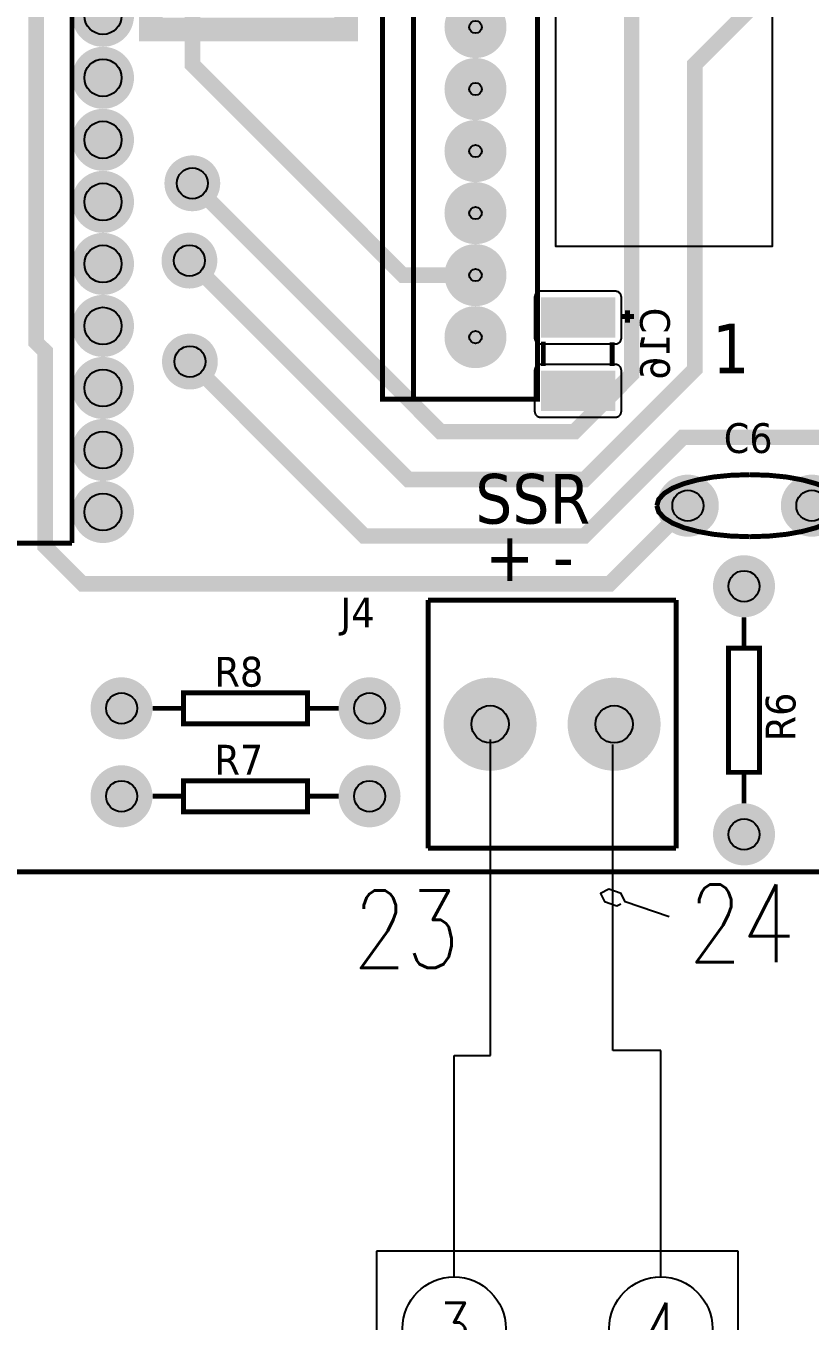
# Model space of a CAD drawing. Header units: millimetres. Extents: x 123.5 to 144.3, y 105.4 to 121.6.
# Drawn here: x 131.85 to 133.748, y 109.283 to 112.415 of the extents above; entities that cross this region are included whole.
import ezdxf
from ezdxf.enums import TextEntityAlignment as Align

# ---------------------------------------------------------------- set-up
doc = ezdxf.new("R2010")
doc.units = ezdxf.units.MM
for name, color, linetype in [('DESC', 250, 'Continuous'), ('SYMS', 7, 'Continuous'), ('TAGS', 250, 'Continuous'), ('TERMS', 250, 'Continuous'), ('WIRES', 7, 'Continuous')]:
    doc.layers.add(name, color=color, linetype=linetype)
doc.layers.add('WIRENO', color=7, linetype='Continuous', true_color=0x000000)
doc.styles.get("Standard").update_dxf_attribs({"font": 'tahoma.ttf'})
doc.styles.add('WD', font='romans.shx')

# ---------------------------------------------------------------- blocks, each defined once
blk = doc.blocks.new('RPAD')
blk.add_trace([(-0.5, -0.5), (-0.5, 0.5), (0.5, -0.5), (0.5, 0.5)])
blk = doc.blocks.new('EPAD')
at = {"const_width": 0.5}
blk.add_lwpolyline([(-0.25, 0, 1), (0.25, 0, 1)], format="xyb", close=True, dxfattribs=at)
blk = doc.blocks.new('IncubadoraCard')
for points, const_width in [([(129.93, 110.7993), (135.0875, 110.7993), (135.0875, 114.5355), (129.93, 114.5355), (129.93, 110.7993)], 0.008), ([(129.93, 110.7993), (135.0875, 110.7993), (135.0875, 114.5355), (129.93, 114.5355), (129.93, 110.7993)], 0.008), ([(129.93, 110.7993), (135.0875, 110.7993), (135.0875, 114.5355), (129.93, 114.5355), (129.93, 110.7993)], 0.008), ([(132.087, 111.5614), (132.337, 111.5614), (132.337, 113.6614), (132.087, 113.6614), (132.087, 111.5614)], 0.008), ([(132.087, 111.5614), (132.337, 111.5614), (132.337, 113.6614), (132.087, 113.6614), (132.087, 111.5614)], 0.008), ([(132.087, 111.5614), (132.337, 111.5614), (132.337, 113.6614), (132.087, 113.6614), (132.087, 111.5614)], 0.008), ([(132.137, 111.5614), (132.137, 113.6614)], 0.008), ([(132.137, 111.5614), (132.137, 113.6614)], 0.008), ([(132.137, 111.5614), (132.137, 113.6614)], 0.008), ([(131.5862, 113.3295), (131.5862, 111.3295)], 0.008), ([(131.5862, 113.3295), (131.5862, 111.3295)], 0.008), ([(131.5862, 113.3295), (131.5862, 111.3295)], 0.008), ([(131.7134, 112.1575), (132.0283, 112.1575), (132.0283, 113.0905), (131.7134, 113.0905), (131.7134, 112.1575)], 0.038), ([(131.7134, 112.1575), (132.0283, 112.1575), (132.0283, 113.0905), (131.7134, 113.0905), (131.7134, 112.1575)], 0.038), ([(131.7134, 112.1575), (132.0283, 112.1575), (132.0283, 113.0905), (131.7134, 113.0905), (131.7134, 112.1575)], 0.038), ([(132.237, 111.7614), (132.1198, 111.7614), (131.7807, 112.1004), (131.7807, 112.5313), (131.7603, 112.5517)], 0.025), ([(131.7803, 111.9094), (132.1808, 111.509), (132.3965, 111.509), (132.489, 111.6015), (132.489, 112.2165), (132.7567, 112.4842)], 0.025), ([(132.9269, 112.4374), (132.5908, 112.1013), (132.5908, 111.6097), (132.4129, 111.4318), (132.1286, 111.4318), (131.7756, 111.7848)], 0.025), ([(131.5283, 112.2778), (131.5283, 111.6529), (131.543, 111.6383), (131.543, 111.3239), (131.6031, 111.2638), (132.4535, 111.2638), (132.5795, 111.3897)], 0.025), ([(132.4724, 111.6949), (132.4924, 111.6949)], 0.008), ([(132.4724, 111.6949), (132.4924, 111.6949)], 0.008), ([(132.4724, 111.6949), (132.4924, 111.6949)], 0.008), ([(132.4824, 111.6849), (132.4824, 111.7049)], 0.008), ([(132.4824, 111.6849), (132.4824, 111.7049)], 0.008), ([(132.4824, 111.6849), (132.4824, 111.7049)], 0.008), ([(132.3464, 111.6149), (132.3464, 111.6539)], 0.008), ([(132.3464, 111.6149), (132.3464, 111.6539)], 0.008), ([(132.3464, 111.6149), (132.3464, 111.6539)], 0.008), ([(132.4574, 111.6149), (132.4574, 111.6529)], 0.008), ([(132.4574, 111.6149), (132.4574, 111.6529)], 0.008), ([(132.4574, 111.6149), (132.4574, 111.6529)], 0.008), ([(131.7764, 111.622), (132.0576, 111.3408), (132.4125, 111.3408), (132.5717, 111.5), (132.9732, 111.5)], 0.025), ([(132.5295, 111.3897), (132.5325, 111.3999), (132.5412, 111.4094), (132.5548, 111.4179), (132.573, 111.4252), (132.5952, 111.4313), (132.6207, 111.4359), (132.649, 111.4387), (132.6795, 111.4397)], 0.008), ([(132.5295, 111.3897), (132.5325, 111.3999), (132.5412, 111.4094), (132.5548, 111.4179), (132.573, 111.4252), (132.5952, 111.4313), (132.6207, 111.4359), (132.649, 111.4387), (132.6795, 111.4397)], 0.008), ([(132.5295, 111.3897), (132.5325, 111.3999), (132.5412, 111.4094), (132.5548, 111.4179), (132.573, 111.4252), (132.5952, 111.4313), (132.6207, 111.4359), (132.649, 111.4387), (132.6795, 111.4397)], 0.008), ([(132.8295, 111.3897), (132.8266, 111.3999), (132.818, 111.4094), (132.8045, 111.4179), (132.7864, 111.4252), (132.7643, 111.4313), (132.7388, 111.4359), (132.7104, 111.4387), (132.6795, 111.4397)], 0.008), ([(132.8295, 111.3897), (132.8266, 111.3999), (132.818, 111.4094), (132.8045, 111.4179), (132.7864, 111.4252), (132.7643, 111.4313), (132.7388, 111.4359), (132.7104, 111.4387), (132.6795, 111.4397)], 0.008), ([(132.8295, 111.3897), (132.8266, 111.3999), (132.818, 111.4094), (132.8045, 111.4179), (132.7864, 111.4252), (132.7643, 111.4313), (132.7388, 111.4359), (132.7104, 111.4387), (132.6795, 111.4397)], 0.008), ([(132.5295, 111.3897), (132.5325, 111.3796), (132.5412, 111.3701), (132.5548, 111.3616), (132.573, 111.3542), (132.5952, 111.3482), (132.6207, 111.3436), (132.649, 111.3407), (132.6795, 111.3397)], 0.008), ([(132.5295, 111.3897), (132.5325, 111.3796), (132.5412, 111.3701), (132.5548, 111.3616), (132.573, 111.3542), (132.5952, 111.3482), (132.6207, 111.3436), (132.649, 111.3407), (132.6795, 111.3397)], 0.008), ([(132.5295, 111.3897), (132.5325, 111.3796), (132.5412, 111.3701), (132.5548, 111.3616), (132.573, 111.3542), (132.5952, 111.3482), (132.6207, 111.3436), (132.649, 111.3407), (132.6795, 111.3397)], 0.008), ([(132.8295, 111.3897), (132.8266, 111.3796), (132.818, 111.3701), (132.8045, 111.3616), (132.7864, 111.3542), (132.7643, 111.3482), (132.7388, 111.3436), (132.7104, 111.3407), (132.6795, 111.3397)], 0.008), ([(132.8295, 111.3897), (132.8266, 111.3796), (132.818, 111.3701), (132.8045, 111.3616), (132.7864, 111.3542), (132.7643, 111.3482), (132.7388, 111.3436), (132.7104, 111.3407), (132.6795, 111.3397)], 0.008), ([(132.8295, 111.3897), (132.8266, 111.3796), (132.818, 111.3701), (132.8045, 111.3616), (132.7864, 111.3542), (132.7643, 111.3482), (132.7388, 111.3436), (132.7104, 111.3407), (132.6795, 111.3397)], 0.008), ([(131.5862, 111.3295), (131.0862, 111.3295)], 0.008), ([(131.5862, 111.3295), (131.0862, 111.3295)], 0.008), ([(131.5862, 111.3295), (131.0862, 111.3295)], 0.008), ([(132.1606, 110.8374), (132.1606, 111.2374)], 0.008), ([(132.5606, 111.2374), (132.1606, 111.2374)], 0.008), ([(132.1606, 110.8374), (132.1606, 111.2374)], 0.008), ([(132.5606, 111.2374), (132.1606, 111.2374)], 0.008), ([(132.1606, 110.8374), (132.1606, 111.2374)], 0.008), ([(132.5606, 111.2374), (132.1606, 111.2374)], 0.008), ([(132.5606, 110.8374), (132.5606, 111.2374)], 0.008), ([(132.5606, 110.8374), (132.5606, 111.2374)], 0.008), ([(132.5606, 110.8374), (132.5606, 111.2374)], 0.008), ([(132.6701, 111.2098), (132.6701, 111.1598)], 0.008), ([(132.6701, 111.2098), (132.6701, 111.1598)], 0.008), ([(132.6701, 111.2098), (132.6701, 111.1598)], 0.008), ([(132.6451, 110.9598), (132.6951, 110.9598), (132.6951, 111.1598), (132.6451, 111.1598), (132.6451, 110.9598)], 0.008), ([(132.6451, 110.9598), (132.6951, 110.9598), (132.6951, 111.1598), (132.6451, 111.1598), (132.6451, 110.9598)], 0.008), ([(132.6451, 110.9598), (132.6951, 110.9598), (132.6951, 111.1598), (132.6451, 111.1598), (132.6451, 110.9598)], 0.008), ([(131.7661, 111.038), (131.9661, 111.038), (131.9661, 111.088), (131.7661, 111.088), (131.7661, 111.038)], 0.008), ([(131.7661, 111.038), (131.9661, 111.038), (131.9661, 111.088), (131.7661, 111.088), (131.7661, 111.038)], 0.008), ([(131.7661, 111.038), (131.9661, 111.038), (131.9661, 111.088), (131.7661, 111.088), (131.7661, 111.038)], 0.008), ([(131.7161, 111.063), (131.7661, 111.063)], 0.008), ([(131.7161, 111.063), (131.7661, 111.063)], 0.008), ([(131.7161, 111.063), (131.7661, 111.063)], 0.008), ([(131.9661, 111.063), (132.0161, 111.063)], 0.008), ([(131.9661, 111.063), (132.0161, 111.063)], 0.008), ([(131.9661, 111.063), (132.0161, 111.063)], 0.008), ([(132.6701, 110.9598), (132.6701, 110.9098)], 0.008), ([(132.6701, 110.9598), (132.6701, 110.9098)], 0.008), ([(132.6701, 110.9598), (132.6701, 110.9098)], 0.008), ([(131.7661, 110.8962), (131.9661, 110.8962), (131.9661, 110.9462), (131.7661, 110.9462), (131.7661, 110.8962)], 0.008), ([(131.7661, 110.8962), (131.9661, 110.8962), (131.9661, 110.9462), (131.7661, 110.9462), (131.7661, 110.8962)], 0.008), ([(131.7661, 110.8962), (131.9661, 110.8962), (131.9661, 110.9462), (131.7661, 110.9462), (131.7661, 110.8962)], 0.008), ([(131.7161, 110.9212), (131.7661, 110.9212)], 0.008), ([(131.7161, 110.9212), (131.7661, 110.9212)], 0.008), ([(131.7161, 110.9212), (131.7661, 110.9212)], 0.008), ([(131.9661, 110.9212), (132.0161, 110.9212)], 0.008), ([(131.9661, 110.9212), (132.0161, 110.9212)], 0.008), ([(131.9661, 110.9212), (132.0161, 110.9212)], 0.008), ([(132.5606, 110.8374), (132.1606, 110.8374)], 0.008), ([(132.5606, 110.8374), (132.1606, 110.8374)], 0.008), ([(132.5606, 110.8374), (132.1606, 110.8374)], 0.008)]:
    blk.add_lwpolyline(points, dxfattribs=dict(const_width=const_width))
blk.add_lwpolyline([(132.3663, 113.5189), (132.3663, 111.8079), (132.7159, 111.8079), (132.7159, 113.5189), (132.3663, 113.5189)])
for points in [[(132.4724, 111.6604), (132.4724, 111.7254), (132.4723, 111.7264), (132.4722, 111.7274), (132.4719, 111.7284), (132.4716, 111.7293), (132.4712, 111.7302), (132.4707, 111.731), (132.4701, 111.7318), (132.4695, 111.7325), (132.4688, 111.7331), (132.468, 111.7337), (132.4672, 111.7342), (132.4663, 111.7346), (132.4654, 111.7349), (132.4644, 111.7352), (132.4634, 111.7353), (132.4624, 111.7354), (132.3424, 111.7354), (132.3413, 111.7353), (132.3403, 111.7352), (132.3393, 111.7349), (132.3384, 111.7346), (132.3375, 111.7342), (132.3367, 111.7337), (132.336, 111.7331), (132.3353, 111.7325), (132.3346, 111.7318), (132.334, 111.731), (132.3335, 111.7302), (132.3331, 111.7293), (132.3328, 111.7284), (132.3326, 111.7274), (132.3324, 111.7264), (132.3324, 111.7254), (132.3324, 111.6604), (132.3324, 111.6594), (132.3326, 111.6583), (132.3328, 111.6574), (132.3331, 111.6565), (132.3335, 111.6556), (132.334, 111.6548), (132.3346, 111.654), (132.3353, 111.6533), (132.336, 111.6526), (132.3367, 111.6521), (132.3375, 111.6516), (132.3384, 111.6512), (132.3393, 111.6508), (132.3403, 111.6506), (132.3413, 111.6504), (132.3424, 111.6504), (132.4624, 111.6504), (132.4634, 111.6504), (132.4644, 111.6506), (132.4654, 111.6508), (132.4663, 111.6512), (132.4672, 111.6516), (132.468, 111.6521), (132.4688, 111.6526), (132.4695, 111.6533), (132.4701, 111.654), (132.4707, 111.6548), (132.4712, 111.6556), (132.4716, 111.6565), (132.4719, 111.6574), (132.4722, 111.6583), (132.4723, 111.6594), (132.4724, 111.6604)], [(132.4724, 111.5424), (132.4724, 111.6074), (132.4723, 111.6084), (132.4722, 111.6094), (132.4719, 111.6104), (132.4716, 111.6113), (132.4712, 111.6122), (132.4707, 111.613), (132.4701, 111.6138), (132.4695, 111.6145), (132.4688, 111.6151), (132.468, 111.6157), (132.4672, 111.6162), (132.4663, 111.6166), (132.4654, 111.6169), (132.4644, 111.6172), (132.4634, 111.6173), (132.4624, 111.6174), (132.3424, 111.6174), (132.3413, 111.6173), (132.3403, 111.6172), (132.3393, 111.6169), (132.3384, 111.6166), (132.3375, 111.6162), (132.3367, 111.6157), (132.336, 111.6151), (132.3353, 111.6145), (132.3346, 111.6138), (132.334, 111.613), (132.3335, 111.6122), (132.3331, 111.6113), (132.3328, 111.6104), (132.3326, 111.6094), (132.3324, 111.6084), (132.3324, 111.6074), (132.3324, 111.5424), (132.3324, 111.5414), (132.3326, 111.5403), (132.3328, 111.5394), (132.3331, 111.5385), (132.3335, 111.5376), (132.334, 111.5368), (132.3346, 111.536), (132.3353, 111.5353), (132.336, 111.5346), (132.3367, 111.5341), (132.3375, 111.5336), (132.3384, 111.5332), (132.3393, 111.5328), (132.3403, 111.5326), (132.3413, 111.5324), (132.3424, 111.5324), (132.4624, 111.5324), (132.4634, 111.5324), (132.4644, 111.5326), (132.4654, 111.5328), (132.4663, 111.5332), (132.4672, 111.5336), (132.468, 111.5341), (132.4688, 111.5346), (132.4695, 111.5353), (132.4701, 111.536), (132.4707, 111.5368), (132.4712, 111.5376), (132.4716, 111.5385), (132.4719, 111.5394), (132.4722, 111.5403), (132.4723, 111.5414), (132.4724, 111.5424)]]:
    blk.add_lwpolyline(points, close=True)
for centre, radius in [((131.6362, 112.1795), 0.03), ((132.237, 112.1614), 0.01), ((131.6362, 112.0795), 0.03), ((132.237, 112.0614), 0.01), ((131.6362, 111.9795), 0.03), ((132.237, 111.9614), 0.01), ((131.7803, 111.9094), 0.025), ((131.6362, 111.8795), 0.03), ((132.237, 111.8614), 0.01), ((131.6362, 111.7795), 0.03), ((131.7756, 111.7848), 0.025), ((132.237, 111.7614), 0.01), ((131.6362, 111.6795), 0.03), ((132.237, 111.6614), 0.01), ((131.7764, 111.622), 0.025), ((131.6362, 111.5795), 0.03), ((131.6362, 111.4795), 0.03), ((131.6362, 111.3795), 0.03), ((132.5795, 111.3897), 0.025), ((132.7795, 111.3897), 0.025), ((132.6701, 111.2598), 0.025), ((131.6661, 111.063), 0.025), ((132.0661, 111.063), 0.025), ((132.2606, 111.0374), 0.03), ((132.4606, 111.0374), 0.03), ((131.6661, 110.9212), 0.025), ((132.0661, 110.9212), 0.025), ((132.6701, 110.8598), 0.025)]:
    blk.add_circle(centre, radius)
for p, xscale, yscale in [((131.6362, 112.1795), 0.1, 0.1), ((131.6362, 112.1795), 0.08, 0.08), ((132.237, 112.1614), 0.1, 0.1), ((132.237, 112.1614), 0.08, 0.08), ((131.6362, 112.0795), 0.1, 0.1), ((131.6362, 112.0795), 0.08, 0.08), ((132.237, 112.0614), 0.1, 0.1), ((132.237, 112.0614), 0.08, 0.08), ((131.6362, 111.9795), 0.1, 0.1), ((131.6362, 111.9795), 0.08, 0.08), ((132.237, 111.9614), 0.1, 0.1), ((132.237, 111.9614), 0.08, 0.08), ((131.7803, 111.9094), 0.09, 0.09), ((131.7803, 111.9094), 0.07, 0.07), ((131.6362, 111.8795), 0.1, 0.1), ((131.6362, 111.8795), 0.08, 0.08), ((132.237, 111.8614), 0.1, 0.1), ((132.237, 111.8614), 0.08, 0.08), ((131.6362, 111.7795), 0.1, 0.1), ((131.6362, 111.7795), 0.08, 0.08), ((131.7756, 111.7848), 0.09, 0.09), ((131.7756, 111.7848), 0.07, 0.07), ((132.237, 111.7614), 0.1, 0.1), ((132.237, 111.7614), 0.08, 0.08), ((131.6362, 111.6795), 0.1, 0.1), ((131.6362, 111.6795), 0.08, 0.08), ((132.237, 111.6614), 0.1, 0.1), ((132.237, 111.6614), 0.08, 0.08), ((131.7764, 111.622), 0.09, 0.09), ((131.7764, 111.622), 0.07, 0.07), ((131.6362, 111.5795), 0.1, 0.1), ((131.6362, 111.5795), 0.08, 0.08), ((131.6362, 111.4795), 0.1, 0.1), ((131.6362, 111.4795), 0.08, 0.08), ((131.6362, 111.3795), 0.1, 0.1), ((131.6362, 111.3795), 0.08, 0.08), ((132.5795, 111.3897), 0.1, 0.1), ((132.5795, 111.3897), 0.08, 0.08), ((132.7795, 111.3897), 0.1, 0.1), ((132.7795, 111.3897), 0.08, 0.08), ((132.6701, 111.2598), 0.1, 0.1), ((132.6701, 111.2598), 0.08, 0.08), ((131.6661, 111.063), 0.1, 0.1), ((132.0661, 111.063), 0.1, 0.1), ((132.2606, 111.0374), 0.15, 0.15), ((132.4606, 111.0374), 0.15, 0.15), ((131.6661, 111.063), 0.08, 0.08), ((132.0661, 111.063), 0.08, 0.08), ((132.2606, 111.0374), 0.12, 0.12), ((132.4606, 111.0374), 0.12, 0.12), ((131.6661, 110.9212), 0.1, 0.1), ((131.6661, 110.9212), 0.08, 0.08), ((132.0661, 110.9212), 0.1, 0.1), ((132.0661, 110.9212), 0.08, 0.08), ((132.6701, 110.8598), 0.1, 0.1), ((132.6701, 110.8598), 0.08, 0.08)]:
    blk.add_blockref('EPAD', p, dxfattribs=dict(xscale=xscale, yscale=yscale))
at = {"xscale": 0.065, "yscale": 0.12, "rotation": 270}
for p in [(132.4024, 111.6929), (132.4024, 111.5749)]:
    blk.add_blockref('RPAD', p, dxfattribs=at)
at = {"text_generation_flag": 2, "width": 1.041667}
blk.add_text('C16', height=0.048, rotation=90, dxfattribs=at).set_placement((132.5504, 111.7089))
blk.add_text('C16', height=0.048, rotation=90, dxfattribs=at).set_placement((132.5504, 111.7089))
blk.add_text('C16', height=0.048, rotation=90, dxfattribs=at).set_placement((132.5504, 111.7089))
for s, p in [('1', (132.6189, 111.6029)), ('1', (132.6189, 111.6029)), ('1', (132.6189, 111.6029)), ('SSR', (132.2366, 111.3609)), ('SSR', (132.2366, 111.3609)), ('SSR', (132.2366, 111.3609)), ('+ -', (132.2528, 111.2682)), ('+ -', (132.2528, 111.2682)), ('+ -', (132.2528, 111.2682))]:
    blk.add_text(s, height=0.08).set_placement(p)
at = {"width": 1.041667}
for s, p in [('C6', (132.6374, 111.4747)), ('C6', (132.6374, 111.4747)), ('C6', (132.6374, 111.4747)), ('J4', (132.0193, 111.1934)), ('J4', (132.0193, 111.1934)), ('J4', (132.0193, 111.1934)), ('R8', (131.8161, 111.098)), ('R8', (131.8161, 111.098)), ('R8', (131.8161, 111.098)), ('R7', (131.8161, 110.9562)), ('R7', (131.8161, 110.9562)), ('R7', (131.8161, 110.9562))]:
    blk.add_text(s, height=0.048, dxfattribs=at).set_placement(p)
blk.add_text('R6', height=0.048, rotation=90, dxfattribs=at).set_placement((132.7531, 111.0098))
blk.add_text('R6', height=0.048, rotation=90, dxfattribs=at).set_placement((132.7531, 111.0098))
blk.add_text('R6', height=0.048, rotation=90, dxfattribs=at).set_placement((132.7531, 111.0098))
blk = doc.blocks.new('VDV1TF')
for p, q in [((-0.0938, 0.3438), (-0.0938, -0.3438)), ((0.3438, 0.3438), (-0.0938, 0.3438)), ((0.3438, -0.3438), (0.3438, 0.3438)), ((-0.0938, -0.3438), (0.3438, -0.3438))]:
    blk.add_line(p, q)
for centre in [(0, 0.25), (0.25, 0.25), (0, -0.25), (0.25, -0.25)]:
    blk.add_circle(centre, 0.0625)
at = {"style": 'WD', "width": 0.7}
for tag, p in [('INST', (0.1305, 0.5446)), ('LOC', (0.1305, 0.375)), ('RATING2', (0.125, -0.1562))]:
    blk.add_attdef(tag, text='', height=0.125, dxfattribs=at).set_placement(p, align=Align.CENTER)
at = {"style": 'WD', "flags": 1}
for tag, p in [('X2TERM02', (0, 0.3125)), ('X2TERM04', (0.25, 0.3125)), ('X4TERM02', (-0.0625, 0.25)), ('X1TERM04', (0.3125, 0.25)), ('X4TERM01', (-0.0625, -0.25)), ('X1TERM03', (0.3125, -0.25)), ('X8TERM01', (0, -0.3125)), ('X8TERM03', (0.25, -0.3125))]:
    blk.add_attdef(tag, p, '', height=0.0125, dxfattribs=at)
at = {"linetype": 'Continuous', "style": 'WD', "width": 0.8, "flags": 8}
for tag, p in [('TERM02', (0, 0.25)), ('TERM04', (0.25, 0.25)), ('TERM01', (0, -0.25)), ('TERM03', (0.25, -0.25))]:
    blk.add_attdef(tag, text='', height=0.0625, dxfattribs=at).set_placement(p, align=Align.MIDDLE)
at = {"style": 'WD'}
for tag, p, width in [('TAG1', (0.4219, 0.0774), 0.8), ('DESC1', (0.4219, -0.0789), 0.7), ('DESC2', (0.4219, -0.2351), 0.7), ('XREF', (0.4219, -0.3914), 0.7)]:
    blk.add_attdef(tag, p, '', height=0.125, dxfattribs=dict(at, width=width))
at = {"style": 'WD', "width": 0.7}
blk.add_attdef('RATING1', text='', height=0.125, dxfattribs=at).set_placement((0.125, 0.0625), align=Align.MIDDLE)
at = {"style": 'WD', "flags": 9}
blk.add_attdef('FAMILY', text='', height=0.01, dxfattribs=at).set_placement((0.1197, -0.0802), align=Align.CENTER)
at = {"linetype": 'Continuous', "style": 'WD', "flags": 1}
for tag, p in [('CAT', (0.125, -0.0907)), ('MFG', (0.125, -0.1096))]:
    blk.add_attdef(tag, text='', height=0.01, dxfattribs=at).set_placement(p, align=Align.MIDDLE)
at = {"linetype": 'Continuous', "style": 'WD', "flags": 9}
blk.add_attdef('ASSYCODE', text='', height=0.01, dxfattribs=at).set_placement((0.125, -0.1406), align=Align.CENTER)
blk = doc.blocks.new('WD_WNV')
at = {"style": 'WD', "flags": 1}
for tag, p in [('W01USER', (-0.0625, 0.0938)), ('W02USER', (-0.0625, 0.0859)), ('W03USER', (-0.0625, 0.0781)), ('W04USER', (-0.0625, 0.0703)), ('W05USER', (-0.0625, 0.0625)), ('W06USER', (-0.0625, 0.0547)), ('W07USER', (-0.0625, 0.0469)), ('W08USER', (-0.0625, 0.0391)), ('W09USER', (-0.0625, 0.0312)), ('W10USER', (-0.0625, 0.0234))]:
    blk.add_attdef(tag, text='', height=0.005, dxfattribs=at).set_placement(p, align=Align.CENTER)
at = {"linetype": 'Continuous', "style": 'WD', "width": 0.8}
blk.add_attdef('WIRENO', text='', height=0.125, dxfattribs=at).set_placement((-0.05, 0), align=Align.MIDDLE_RIGHT)

msp = doc.modelspace()

# ---------------------------------------------------------------- linework, layer by layer
at = {"layer": 'WIRENO'}
msp.add_lwpolyline([(133.4063, 110.261), (133.3, 110.2973), (133.2902, 110.3171), (133.2606, 110.3272), (133.2408, 110.3174), (133.2505, 110.2976), (133.2801, 110.2875), (133.29, 110.2924)], dxfattribs=at)
at = {"layer": 'WIRES'}
for p, q in [((132.9743, 109.9253), (132.9743, 110.6894)), ((133.2704, 109.9376), (133.2704, 110.6771)), ((133.3864, 109.9376), (133.2704, 109.9376)), ((133.3864, 109.3899), (133.3864, 109.9376)), ((132.8864, 109.3899), (132.8864, 109.9253)), ((132.8864, 109.9253), (132.9743, 109.9253))]:
    msp.add_line(p, q, dxfattribs=at)

# ---------------------------------------------------------------- block references
at = {"layer": 'DESC', "xscale": 1.5, "yscale": 1.5, "zscale": 1.5}
msp.add_blockref('IncubadoraCard', (-65.4174, -55.8296), dxfattribs=at)
at = {"layer": 'SYMS'}
ref = msp.add_blockref('VDV1TF', (132.8864, 108.7649), dxfattribs=dict(at, xscale=2, yscale=2, zscale=2))
ref.add_attrib('DESC1', 'SSR', (133.7302, 108.6072), dxfattribs={"layer": 'DESC', "height": 0.25, "style": 'WD', "width": 0.7})
ref.add_attrib('TAG1', 'DV2', (133.7302, 108.9197), dxfattribs={"layer": 'TAGS', "height": 0.25, "style": 'WD', "width": 0.8})
ref.add_attrib('TERM03', '2', dxfattribs={"layer": 'TERMS', "linetype": 'Continuous', "height": 0.125, "style": 'WD', "width": 0.8, "flags": 8}).set_placement((133.3864, 108.2649), align=Align.MIDDLE)
ref.add_attrib('TERM04', '4', dxfattribs={"layer": 'TERMS', "linetype": 'Continuous', "height": 0.125, "style": 'WD', "width": 0.8, "flags": 8}).set_placement((133.3864, 109.2649), align=Align.MIDDLE)
ref.add_attrib('TERM02', '3', dxfattribs={"layer": 'TERMS', "linetype": 'Continuous', "height": 0.125, "style": 'WD', "width": 0.8, "flags": 8}).set_placement((132.8864, 109.2649), align=Align.MIDDLE)
ref.add_attrib('TERM01', '1', dxfattribs={"layer": 'TERMS', "linetype": 'Continuous', "height": 0.125, "style": 'WD', "width": 0.8, "flags": 8}).set_placement((132.8864, 108.2649), align=Align.MIDDLE)
at = {"layer": 'WIRENO'}
ref = msp.add_blockref('WD_WNV', (132.9743, 110.2309), dxfattribs=dict(at, xscale=1.5, yscale=1.5, zscale=1.5))
ref.add_attrib('WIRENO', '23', dxfattribs={"linetype": 'Continuous', "height": 0.1875, "style": 'WD', "width": 0.8}).set_placement((132.8993, 110.2309), align=Align.MIDDLE_RIGHT)
ref = msp.add_blockref('WD_WNV', (133.2704, 110.3073), dxfattribs=dict(at, xscale=1.5, yscale=1.5, zscale=1.5))
ref.add_attrib('WIRENO', '24', dxfattribs={"linetype": 'Continuous', "height": 0.1875, "style": 'WD', "width": 0.8}).set_placement((133.4536, 110.2448), align=Align.MIDDLE_LEFT)

doc.saveas('drawing.dxf')
